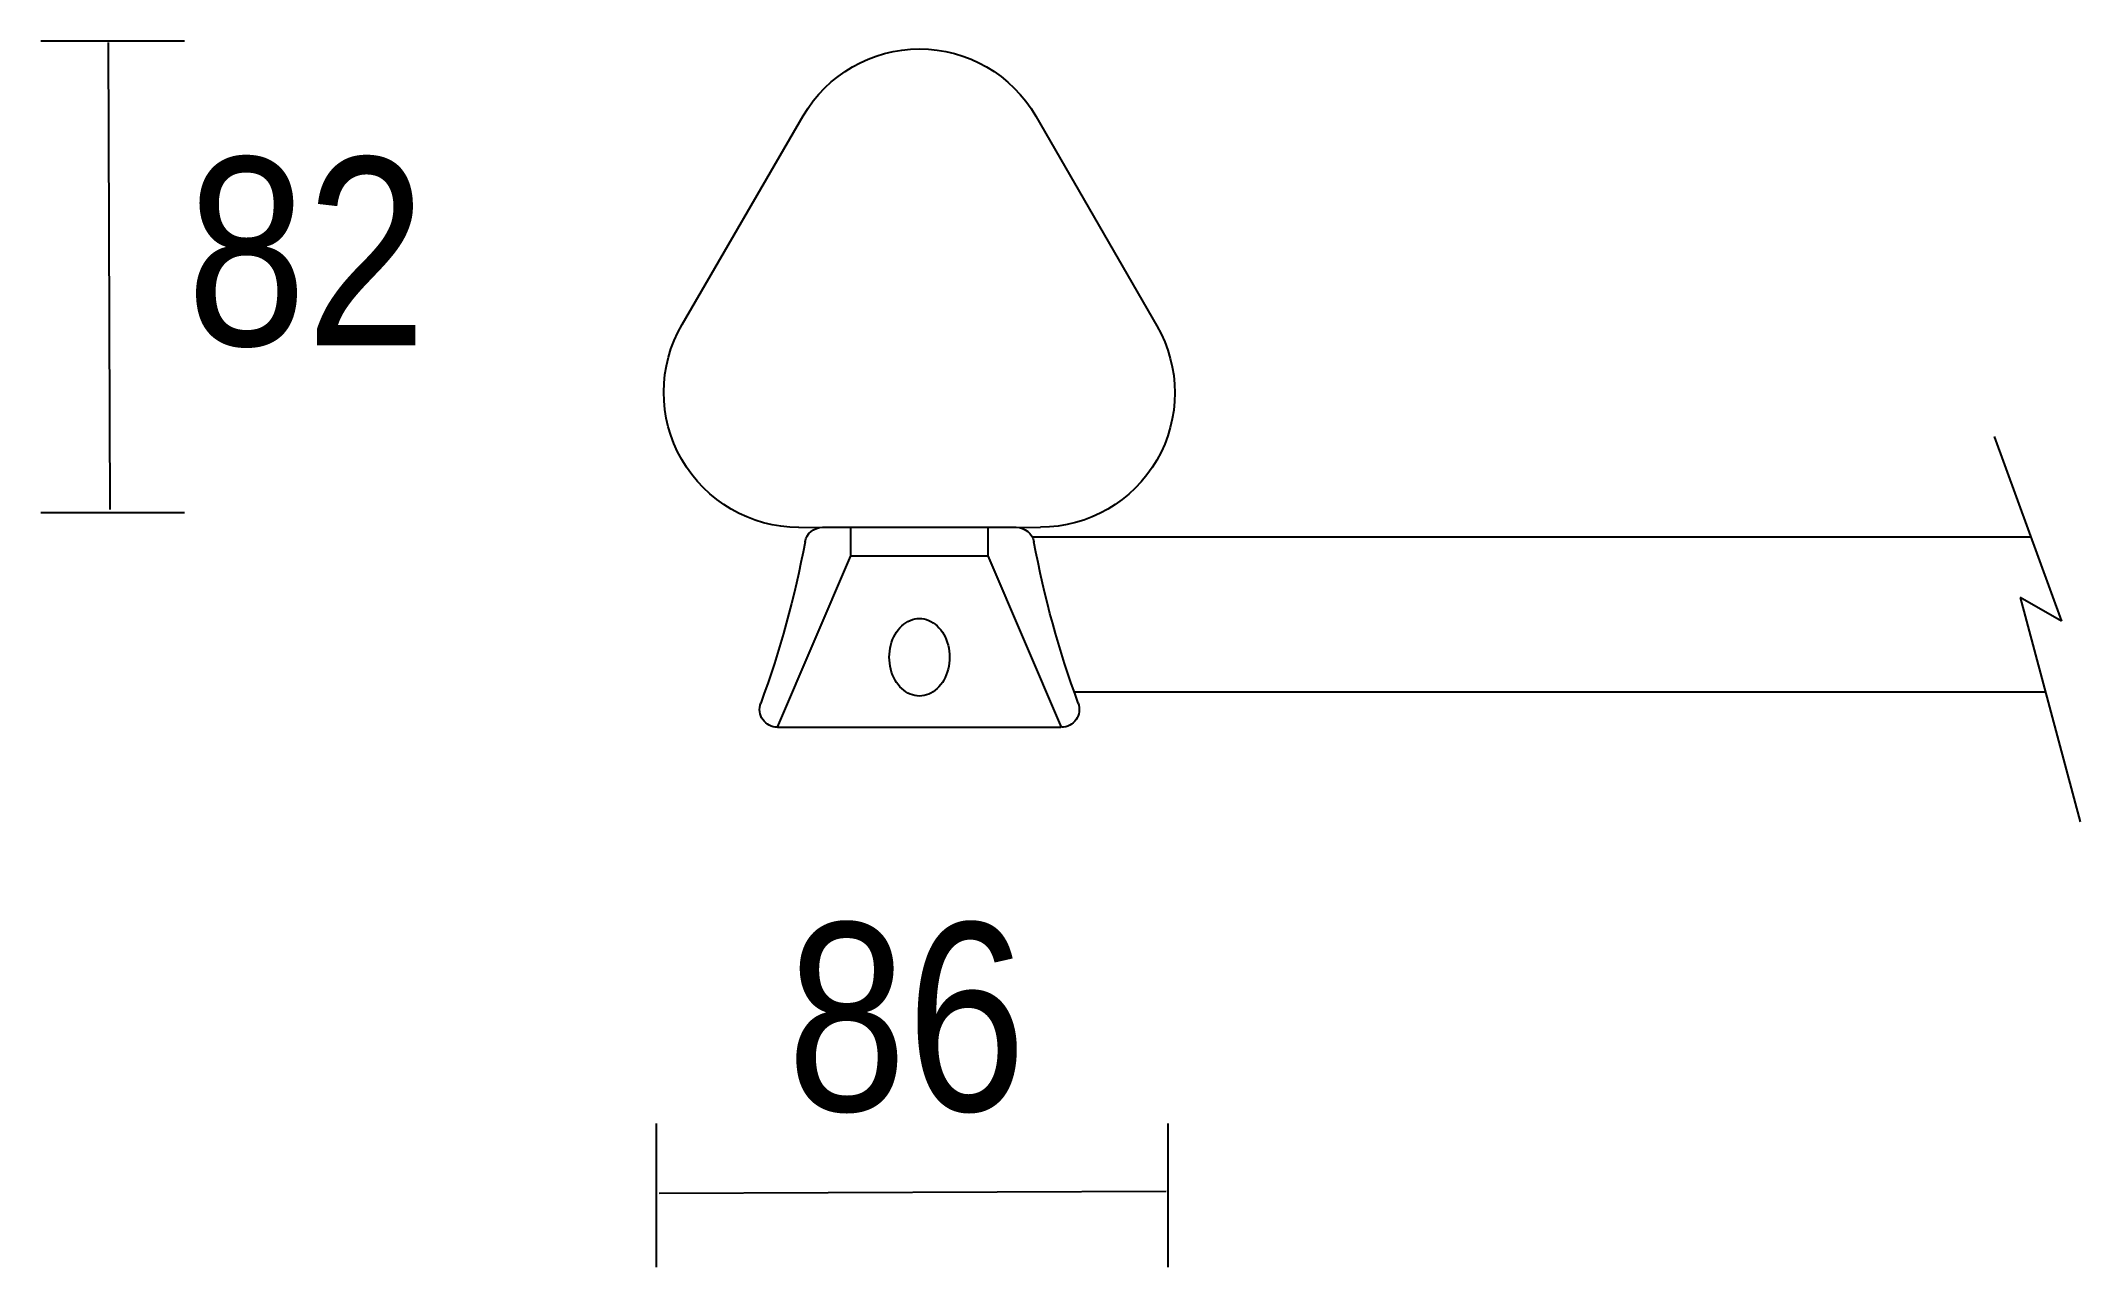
# Model space of a CAD drawing. Extents: x 24 to 123.9, y 40.3 to 100.3.
import ezdxf

# ---------------------------------------------------------------- set-up
doc = ezdxf.new("R2010")
doc.units = 0
doc.layers.add('LIVELLO_1', color=160, linetype='Continuous')
doc.styles.add('STD', font='txt')

# ---------------------------------------------------------------- blocks, each defined once
blk = doc.blocks.new('AI9-BLK1')
at = {"layer": 'LIVELLO_1', "color": 7}
for p, q in [((-50.082, 29.863), (-43.05, 29.863)), ((-46.679, 6.916), (-46.769, 29.78)), ((-18.683, 15.978), (-12.747, 26.194)), ((-1.362, 26.178), (4.562, 15.908)), ((45.554, 10.496), (48.852, 1.443)), ((-50.082, 6.772), (-43.05, 6.772)), ((-12.962, 6.042), (-1.127, 6.048)), ((-11.8, 6.044), (-2.318, 6.044)), ((-10.423, 4.653), (-10.423, 6.044)), ((-3.698, 4.653), (-3.698, 6.044)), ((47.352, 5.555), (-1.497, 5.555)), ((-0.11, -3.746), (-3.698, 4.653)), ((48.852, 1.443), (46.829, 2.611)), ((46.829, 2.611), (49.775, -8.384)), ((48.075, -2.033), (0.523, -2.033)), ((-14.011, -3.746), (-0.144, -3.746)), ((-19.953, -23.152), (-19.953, -30.181)), ((5.109, -23.152), (5.109, -30.181)), ((-19.81, -26.552), (5.022, -26.466))]:
    blk.add_line(p, q, dxfattribs=at)
for points in [[(-14.011, -3.746), (-10.423, 4.653), (-3.698, 4.653)], [(-7.06, 1.578), (-6.942, 1.571), (-6.829, 1.556), (-6.716, 1.525), (-6.606, 1.489), (-6.497, 1.434), (-6.393, 1.373), (-6.288, 1.299), (-6.19, 1.217), (-6.106, 1.125), (-6.017, 1.021), (-5.936, 0.914), (-5.867, 0.795), (-5.802, 0.676), (-5.745, 0.544), (-5.699, 0.407), (-5.658, 0.266), (-5.626, 0.122), (-5.601, -0.024), (-5.589, -0.171), (-5.586, -0.318), (-5.589, -0.468), (-5.601, -0.615), (-5.626, -0.761), (-5.658, -0.905), (-5.699, -1.046), (-5.745, -1.18), (-5.802, -1.312), (-5.867, -1.437), (-5.936, -1.553), (-6.017, -1.66), (-6.106, -1.761), (-6.19, -1.856), (-6.288, -1.935), (-6.393, -2.009), (-6.497, -2.073), (-6.606, -2.125), (-6.716, -2.165), (-6.829, -2.192), (-6.942, -2.214), (-7.06, -2.217), (-7.173, -2.214), (-7.292, -2.192), (-7.405, -2.165), (-7.514, -2.125), (-7.624, -2.073), (-7.728, -2.009), (-7.827, -1.935), (-7.925, -1.856), (-8.015, -1.761), (-8.102, -1.66), (-8.182, -1.553), (-8.254, -1.437), (-8.319, -1.312), (-8.376, -1.18), (-8.422, -1.046), (-8.46, -0.905), (-8.491, -0.761), (-8.514, -0.615), (-8.532, -0.468), (-8.535, -0.318), (-8.532, -0.171), (-8.514, -0.024), (-8.491, 0.122), (-8.46, 0.266), (-8.422, 0.407), (-8.376, 0.544), (-8.319, 0.676), (-8.254, 0.795), (-8.182, 0.914), (-8.102, 1.021), (-8.015, 1.125), (-7.925, 1.217), (-7.827, 1.299), (-7.728, 1.373), (-7.624, 1.434), (-7.514, 1.489), (-7.405, 1.525), (-7.292, 1.556), (-7.173, 1.571), (-7.06, 1.578)]]:
    blk.add_lwpolyline(points, dxfattribs=at)
for points in [[(-12.747, 26.194), (-11.566, 28.224), (-9.405, 29.465), (-7.06, 29.465), (-4.712, 29.465), (-2.536, 28.212), (-1.362, 26.178)], [(-12.962, 6.042), (-15.329, 6.042), (-17.512, 7.301), (-18.695, 9.356), (-19.875, 11.407), (-19.869, 13.93), (-18.683, 15.978)], [(4.562, 15.908), (5.736, 13.875), (5.736, 11.371), (4.562, 9.338), (3.394, 7.301), (1.217, 6.048), (-1.131, 6.048)], [(-14.011, -3.746), (-14.298, -3.746), (-14.564, -3.605), (-14.731, -3.37), (-14.895, -3.14), (-14.931, -2.834), (-14.832, -2.568)], [(0.717, -2.568), (0.81, -2.834), (0.774, -3.14), (0.61, -3.37), (0.445, -3.605), (0.179, -3.746), (-0.11, -3.746)]]:
    blk.add_open_spline(points, degree=3, knots=[0, 0, 0, 0, 1, 1, 1, 2, 2, 2, 2], dxfattribs=at)
for points in [[(-12.661, 5.329), (-12.586, 5.742), (-12.227, 6.044), (-11.8, 6.044)], [(-2.318, 6.044), (-1.894, 6.044), (-1.532, 5.742), (-1.452, 5.329)], [(-12.661, 5.329), (-13.169, 2.62), (-13.886, 0.015), (-14.832, -2.568)], [(0.717, -2.568), (-0.235, 0.015), (-0.952, 2.62), (-1.452, 5.329)]]:
    blk.add_open_spline(points, degree=3, dxfattribs=at)
at = {"layer": 'LIVELLO_1', "color": 7, "char_height": 9.19726, "attachment_point": 1, "style": 'STD'}
for s, insert in [('\\fArial Narrow|b0|i0;\\H9.1973;\\C7;82', (-42.939, 24.148)), ('\\fArial Narrow|b0|i0;\\H9.1973;\\C7;86', (-13.547, -13.328))]:
    blk.add_mtext(s, dxfattribs=dict(at, insert=insert))

msp = doc.modelspace()

# ---------------------------------------------------------------- block references
at = {"layer": 'LIVELLO_1', "color": 7}
msp.add_blockref('AI9-BLK1', (74.084625, 70.437044), dxfattribs=at)

doc.saveas('drawing.dxf')
